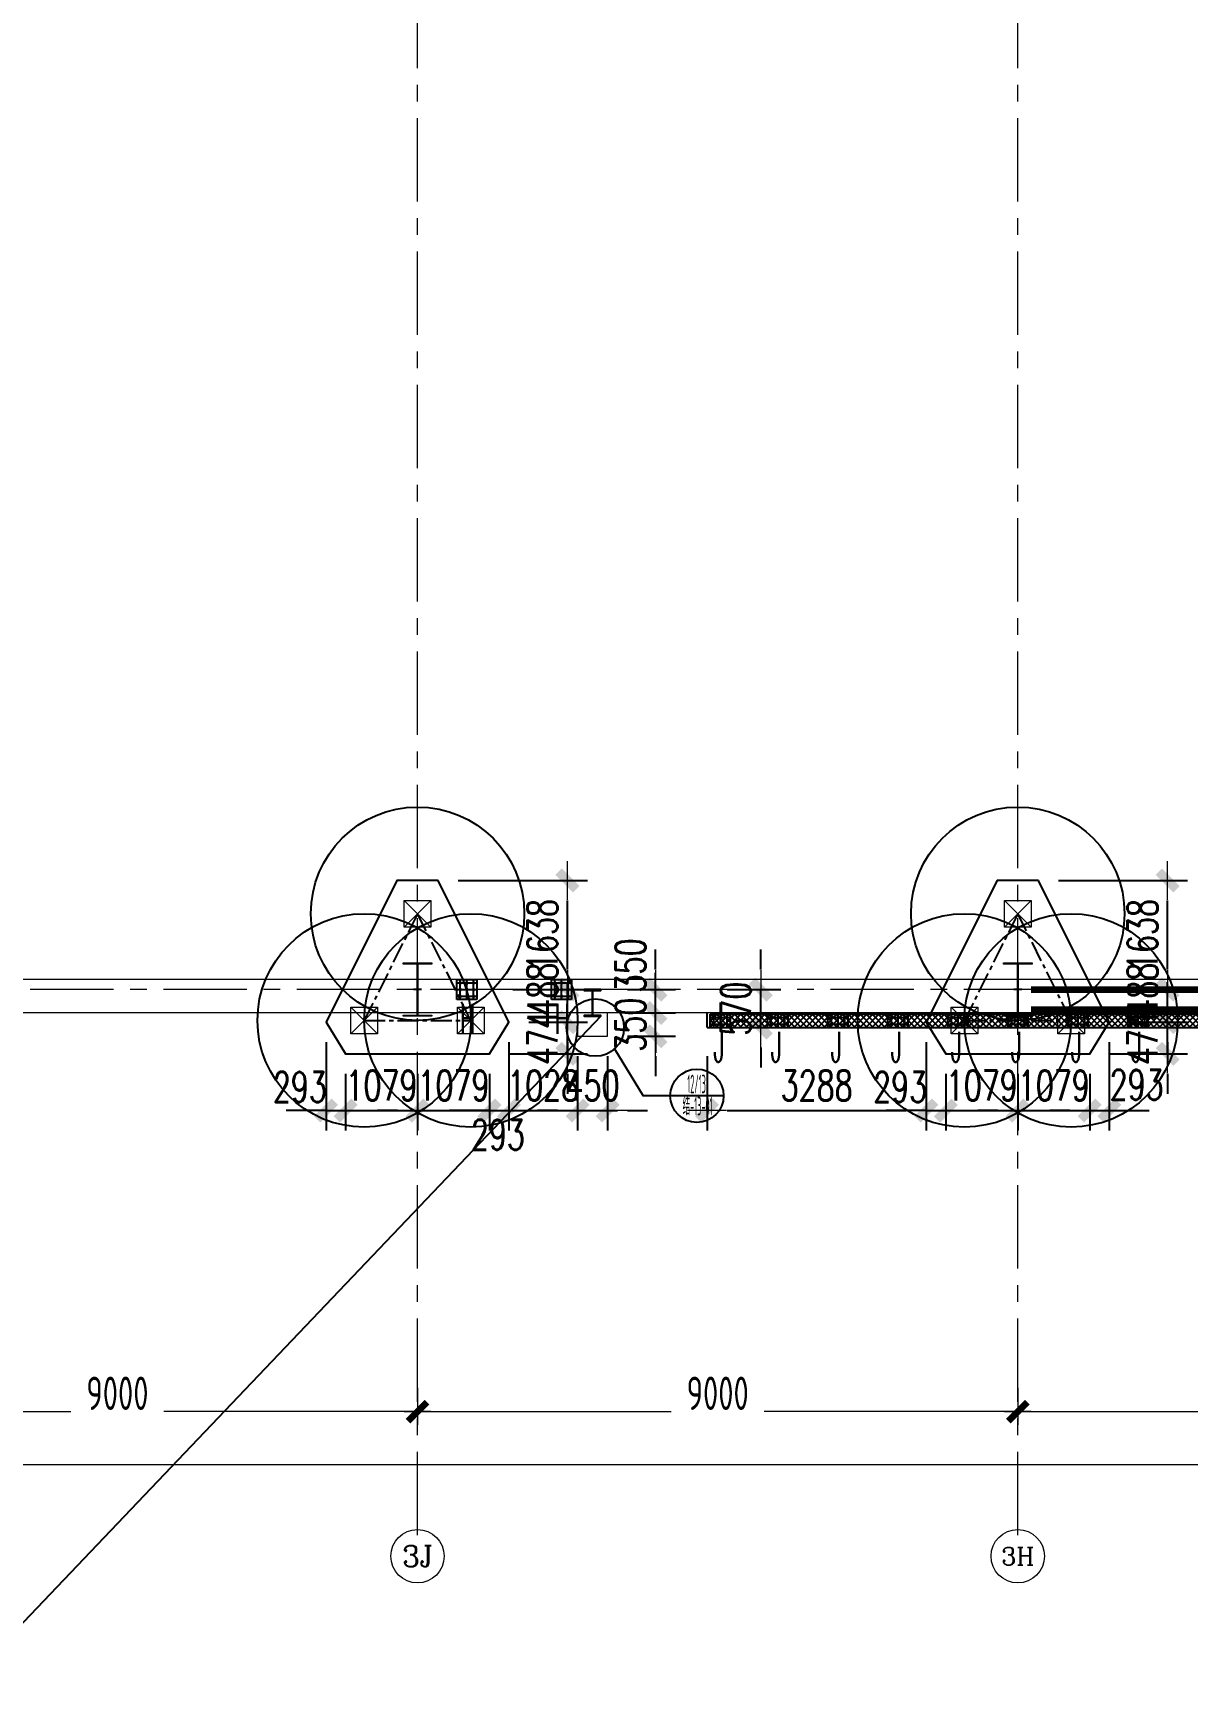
# Model space of a CAD drawing. Extents: x -1201378 to 2367219, y -619313 to 244905.
# Drawn here: x -161520 to -144210, y -265822 to -240906 of the extents above; entities that cross this region are included whole.
import ezdxf
from ezdxf.enums import TextEntityAlignment as Align

# ---------------------------------------------------------------- set-up
doc = ezdxf.new("R2010")
doc.units = 0
doc.header["$LTSCALE"] = 1000
doc.linetypes.add('CENTER', pattern=[2, 1.25, -0.25, 0.25, -0.25])
doc.layers.get('0').update_dxf_attribs({"linetype": 'CONTINUOUS'})
doc.layers.get('Defpoints').update_dxf_attribs({"linetype": 'CONTINUOUS'})
for name, color, linetype in [('2钢材断面', 2, 'CONTINUOUS'), ('30预埋件', 30, 'CONTINUOUS'), ('40钢材投影', 40, 'CONTINUOUS'), ('A-AXIS-DP', 126, 'CONTINUOUS'), ('A-WINDOW', 140, 'CONTINUOUS'), ('ALT_CEN-0-30', 1, 'CENTER'), ('S-DOTE1', 140, 'CENTER'), ('S-HATCH1-W', 252, 'CONTINUOUS'), ('S-SS', 111, 'CONTINUOUS'), ('S-XXX', 241, 'CONTINUOUS'), ('结构轮廓线', 1, 'CONTINUOUS')]:
    doc.layers.add(name, color=color, linetype=linetype)
for name, color, linetype, lineweight in [('S-axis', 111, 'CONTINUOUS', 0), ('S-bkl', 4, 'CONTINUOUS', 0), ('S-col', 2, 'CONTINUOUS', 0), ('S-dim', 81, 'CONTINUOUS', 0), ('S-dote', 5, 'CENTER', 0), ('S-zhuang', 1, 'CONTINUOUS', 0), ('柱间支撑', 6, 'CENTER', 0)]:
    doc.layers.add(name, color=color, linetype=linetype, lineweight=lineweight)
doc.styles.add('_TCH_AXIS', font='COMPLEX', dxfattribs={"bigfont": 'GBCBIG'})
doc.styles.add('DHTEXT-1', font='romans.shx', dxfattribs={"width": 0.7, "bigfont": 'chinese.shx'})
doc.styles.add('HZS', font='hzs.shx', dxfattribs={"width": 0.7, "bigfont": 'hztxt.shx'})
doc.styles.add('SS1', font='tj-romans1.shx', dxfattribs={"width": 0.7, "bigfont": 'tj-hztxt1.shx'})
doc.styles.add('TSSD_Dimension', font='tssdeng.shx', dxfattribs={"width": 0.7, "bigfont": 'hztxt.shx'})
doc.dimstyles.new('S-150-ARCHI', dxfattribs={"dimscale": 150, "dimtxt": 3, "dimasz": 2, "dimexe": 2, "dimexo": 2, "dimgap": 1, "dimtad": 1, "dimdec": 0, "dimzin": 0, "dimdsep": 46, "dimtxsty": 'SS1', "dimblk1": 'TT', "dimblk2": 'TT', "dimsah": 1, "dimcen": 1, "dimclrd": 256, "dimclre": 256, "dimclrt": 256, "dimadec": 0, "dimazin": 0, "dimtfac": 1, "dimtdec": 0, "dimtix": 1, "dimtmove": 2, "dimatfit": 0, "dimldrblk": 'TT', "dimfxl": 2, "dimtolj": 1, "dimtzin": 0, "dimarcsym": 0})
doc.dimstyles.new('TSSD_200_200', dxfattribs={"dimtxt": 500, "dimasz": 200, "dimexe": 200, "dimexo": 500, "dimgap": 200, "dimtad": 1, "dimdec": 0, "dimzin": 0, "dimdsep": 46, "dimtxsty": 'TSSD_Dimension', "dimblk": 'ARCHTICK', "dimcen": 0, "dimdle": 200, "dimclrt": 7, "dimadec": 0, "dimazin": 0, "dimtfac": 1, "dimtdec": 0, "dimtix": 1, "dimtmove": 2, "dimatfit": 3, "dimfxl": 1, "dimtolj": 1, "dimtzin": 0, "dimarcsym": 0})

# ---------------------------------------------------------------- blocks, each defined once
blk = doc.blocks.new('w42343243')
at = {"layer": 'S-col'}
blk.add_lwpolyline([(-165069, 621020), (-164639, 621020), (-164639, 621002), (-164848, 621002), (-164848, 620238), (-164639, 620238), (-164639, 620220), (-165069, 620220), (-165069, 620238), (-164860, 620238), (-164860, 621002), (-165069, 621002)], close=True, dxfattribs=at)
blk = doc.blocks.new('42343')
at = {"layer": 'A-WINDOW'}
for p in [(-36000, -71700), (-27000, -71700)]:
    blk.add_blockref('w42343243', p, dxfattribs=at)
blk = doc.blocks.new('_ArchTick')
at = {"color": 0, "linetype": 'ByBlock', "const_width": 0.5}
blk.add_lwpolyline([(-0.71, -0.71), (0.71, 0.71)], dxfattribs=at)
blk = doc.blocks.new('*D499')
at = {"layer": 'Defpoints', "color": 0, "transparency": 16777216}
for p in [(-164758, -360718), (-155758, -360718), (-155758, -361576)]:
    blk.add_point(p, dxfattribs=at)
at = {"layer": 'S-axis', "color": 0, "lineweight": -2, "transparency": 16777216}
for p, q in [((-164758, -361218), (-164758, -361776)), ((-155758, -361218), (-155758, -361776)), ((-164958, -361576), (-160957, -361576)), ((-155558, -361576), (-159560, -361576))]:
    blk.add_line(p, q, dxfattribs=at)
at = {"layer": 'S-axis', "color": 0, "lineweight": -2, "transparency": 16777216, "xscale": 200, "yscale": 200, "zscale": 200, "rotation": 180}
blk.add_blockref('_ArchTick', (-164758, -361576), dxfattribs=at)
at = {"layer": 'S-axis', "color": 0, "lineweight": -2, "transparency": 16777216, "xscale": 200, "yscale": 200, "zscale": 200}
blk.add_blockref('_ArchTick', (-155758, -361576), dxfattribs=at)
at = {"layer": 'S-axis', "color": 7, "transparency": 16777216, "insert": (-160258, -361301), "char_height": 500, "attachment_point": 5, "style": 'TSSD_Dimension'}
blk.add_mtext('\\A1;9000', dxfattribs=at)
blk = doc.blocks.new('*D500')
at = {"layer": 'Defpoints', "color": 0, "transparency": 16777216}
for p in [(-155758, -360718), (-146758, -360718), (-146758, -361576)]:
    blk.add_point(p, dxfattribs=at)
at = {"layer": 'S-axis', "color": 0, "lineweight": -2, "transparency": 16777216}
for p, q in [((-155758, -361218), (-155758, -361776)), ((-146758, -361218), (-146758, -361776)), ((-155958, -361576), (-151957, -361576)), ((-146558, -361576), (-150560, -361576))]:
    blk.add_line(p, q, dxfattribs=at)
at = {"layer": 'S-axis', "color": 0, "lineweight": -2, "transparency": 16777216, "xscale": 200, "yscale": 200, "zscale": 200, "rotation": 180}
blk.add_blockref('_ArchTick', (-155758, -361576), dxfattribs=at)
at = {"layer": 'S-axis', "color": 0, "lineweight": -2, "transparency": 16777216, "xscale": 200, "yscale": 200, "zscale": 200}
blk.add_blockref('_ArchTick', (-146758, -361576), dxfattribs=at)
at = {"layer": 'S-axis', "color": 7, "transparency": 16777216, "insert": (-151258, -361301), "char_height": 500, "attachment_point": 5, "style": 'TSSD_Dimension'}
blk.add_mtext('\\A1;9000', dxfattribs=at)
blk = doc.blocks.new('*D501')
at = {"layer": 'Defpoints', "color": 0, "transparency": 16777216}
for p in [(-146758, -360718), (-137758, -360718), (-137758, -361576)]:
    blk.add_point(p, dxfattribs=at)
at = {"layer": 'S-axis', "color": 0, "lineweight": -2, "transparency": 16777216}
for p, q in [((-146758, -361218), (-146758, -361776)), ((-137758, -361218), (-137758, -361776)), ((-146958, -361576), (-142957, -361576)), ((-137558, -361576), (-141560, -361576))]:
    blk.add_line(p, q, dxfattribs=at)
at = {"layer": 'S-axis', "color": 0, "lineweight": -2, "transparency": 16777216, "xscale": 200, "yscale": 200, "zscale": 200, "rotation": 180}
blk.add_blockref('_ArchTick', (-146758, -361576), dxfattribs=at)
at = {"layer": 'S-axis', "color": 0, "lineweight": -2, "transparency": 16777216, "xscale": 200, "yscale": 200, "zscale": 200}
blk.add_blockref('_ArchTick', (-137758, -361576), dxfattribs=at)
at = {"layer": 'S-axis', "color": 7, "transparency": 16777216, "insert": (-142258, -361301), "char_height": 500, "attachment_point": 5, "style": 'TSSD_Dimension'}
blk.add_mtext('\\A1;9000', dxfattribs=at)
blk = doc.blocks.new('*D458')
at = {"layer": 'Defpoints', "color": 0, "transparency": 16777216}
for p in [(-268658, -360818), (-82958, -360818), (-82958, -362376)]:
    blk.add_point(p, dxfattribs=at)
at = {"layer": 'S-axis', "color": 0, "lineweight": -2, "transparency": 16777216}
for p, q in [((-268658, -361318), (-268658, -362576)), ((-82958, -361318), (-82958, -362576)), ((-268858, -362376), (-176749, -362376)), ((-82758, -362376), (-174868, -362376))]:
    blk.add_line(p, q, dxfattribs=at)
at = {"layer": 'S-axis', "color": 0, "lineweight": -2, "transparency": 16777216, "xscale": 200, "yscale": 200, "zscale": 200, "rotation": 180}
blk.add_blockref('_ArchTick', (-268658, -362376), dxfattribs=at)
at = {"layer": 'S-axis', "color": 0, "lineweight": -2, "transparency": 16777216, "xscale": 200, "yscale": 200, "zscale": 200}
blk.add_blockref('_ArchTick', (-82958, -362376), dxfattribs=at)
at = {"layer": 'S-axis', "color": 7, "transparency": 16777216, "insert": (-175808, -362101), "char_height": 500, "attachment_point": 5, "style": 'TSSD_Dimension'}
blk.add_mtext('\\A1;185700', dxfattribs=at)
blk = doc.blocks.new('S-ZHUANG-400')
at = {"layer": 'S-zhuang'}
for p, q in [((200, -200), (-200, 200)), ((-200, -200), (200, 200))]:
    blk.add_line(p, q, dxfattribs=at)
blk.add_lwpolyline([(-200, 200), (200, 200), (200, -200), (-200, -200)], close=True, dxfattribs=at)
blk = doc.blocks.new('CT3')
at = {"layer": 'Defpoints'}
for centre in [(-101758, -256416), (-102558, -258016), (-100958, -258016)]:
    blk.add_circle(centre, 1600, dxfattribs=at)
at = {"layer": 'S-DOTE1', "ltscale": 0.25}
for p, q in [((-101698, -257554), (-101818, -257554)), ((-101758, -257494), (-101758, -257614))]:
    blk.add_line(p, q, dxfattribs=at)
at = {"layer": 'S-DOTE1', "linetype": 'CENTER', "ltscale": 0.25}
blk.add_lwpolyline([(-100958, -258016), (-101758, -256416), (-102558, -258016)], close=True, dxfattribs=at)
at = {"layer": 'S-HATCH1-W'}
blk.add_lwpolyline([(-101449, -255916), (-102067, -255916), (-103130, -258042), (-102837, -258516), (-100680, -258516), (-100387, -258042)], close=True, dxfattribs=at)
at = {"layer": 'S-zhuang', "rotation": 90.00000000000001}
for p in [(-101758, -256416), (-102558, -258016), (-100958, -258016)]:
    blk.add_blockref('S-ZHUANG-400', p, dxfattribs=at)
blk = doc.blocks.new('TT')
blk.add_line((-0.969, 0), (0.969, 0))
at = {"const_width": 0.45}
blk.add_lwpolyline([(-0.442, -0.442), (0.442, 0.442)], dxfattribs=at)
blk = doc.blocks.new('*D1564')
at = {"layer": 'Defpoints', "color": 0, "transparency": 16777216}
for p in [(-157130, -255736), (-156837, -256210), (-156837, -257061)]:
    blk.add_point(p, dxfattribs=at)
at = {"layer": 'S-dim', "lineweight": -2, "transparency": 16777216}
for p, q in [((-157130, -256036), (-157130, -257361)), ((-156837, -256510), (-156837, -257361)), ((-157430, -257061), (-157730, -257061)), ((-157130, -257061), (-156837, -257061)), ((-156537, -257061), (-156237, -257061))]:
    blk.add_line(p, q, dxfattribs=at)
at = {"layer": 'S-dim', "lineweight": -2, "transparency": 16777216, "xscale": 300, "yscale": 300, "zscale": 300}
blk.add_blockref('TT', (-157130, -257061), dxfattribs=at)
at = {"layer": 'S-dim', "lineweight": -2, "transparency": 16777216, "xscale": 300, "yscale": 300, "zscale": 300, "rotation": 180}
blk.add_blockref('TT', (-156837, -257061), dxfattribs=at)
at = {"layer": 'S-dim', "transparency": 16777216, "insert": (-157522, -256708), "char_height": 450, "attachment_point": 5, "style": 'SS1'}
blk.add_mtext('\\A1;293', dxfattribs=at)
blk = doc.blocks.new('*D1565')
at = {"layer": 'Defpoints', "color": 0, "transparency": 16777216}
for p in [(-156837, -256210), (-155758, -256210), (-155758, -257061)]:
    blk.add_point(p, dxfattribs=at)
at = {"layer": 'S-dim', "lineweight": -2, "transparency": 16777216}
for p, q in [((-156837, -256510), (-156837, -257361)), ((-155758, -256510), (-155758, -257361)), ((-157137, -257061), (-157437, -257061)), ((-156837, -257061), (-155758, -257061)), ((-155458, -257061), (-155158, -257061))]:
    blk.add_line(p, q, dxfattribs=at)
at = {"layer": 'S-dim', "lineweight": -2, "transparency": 16777216, "xscale": 300, "yscale": 300, "zscale": 300}
blk.add_blockref('TT', (-156837, -257061), dxfattribs=at)
at = {"layer": 'S-dim', "lineweight": -2, "transparency": 16777216, "xscale": 300, "yscale": 300, "zscale": 300, "rotation": 180}
blk.add_blockref('TT', (-155758, -257061), dxfattribs=at)
at = {"layer": 'S-dim', "transparency": 16777216, "insert": (-156298, -256686), "char_height": 450, "attachment_point": 5, "style": 'SS1'}
blk.add_mtext('\\A1;1079', dxfattribs=at)
blk = doc.blocks.new('*D1566')
at = {"layer": 'Defpoints', "color": 0, "transparency": 16777216}
for p in [(-155758, -256210), (-154680, -256210), (-154680, -257061)]:
    blk.add_point(p, dxfattribs=at)
at = {"layer": 'S-dim', "lineweight": -2, "transparency": 16777216}
for p, q in [((-155758, -256510), (-155758, -257361)), ((-154680, -256510), (-154680, -257361)), ((-156058, -257061), (-156358, -257061)), ((-155758, -257061), (-154680, -257061)), ((-154380, -257061), (-154080, -257061))]:
    blk.add_line(p, q, dxfattribs=at)
at = {"layer": 'S-dim', "lineweight": -2, "transparency": 16777216, "xscale": 300, "yscale": 300, "zscale": 300}
blk.add_blockref('TT', (-155758, -257061), dxfattribs=at)
at = {"layer": 'S-dim', "lineweight": -2, "transparency": 16777216, "xscale": 300, "yscale": 300, "zscale": 300, "rotation": 180}
blk.add_blockref('TT', (-154680, -257061), dxfattribs=at)
at = {"layer": 'S-dim', "transparency": 16777216, "insert": (-155219, -256686), "char_height": 450, "attachment_point": 5, "style": 'SS1'}
blk.add_mtext('\\A1;1079', dxfattribs=at)
blk = doc.blocks.new('*D1567')
at = {"layer": 'Defpoints', "color": 0, "transparency": 16777216}
for p in [(-154387, -255736), (-154680, -256210), (-154387, -257061)]:
    blk.add_point(p, dxfattribs=at)
at = {"layer": 'S-dim', "lineweight": -2, "transparency": 16777216}
for p, q in [((-154387, -256036), (-154387, -257361)), ((-154680, -256510), (-154680, -257361)), ((-154980, -257061), (-155280, -257061)), ((-154680, -257061), (-154387, -257061)), ((-154087, -257061), (-153787, -257061))]:
    blk.add_line(p, q, dxfattribs=at)
at = {"layer": 'S-dim', "lineweight": -2, "transparency": 16777216, "xscale": 300, "yscale": 300, "zscale": 300}
blk.add_blockref('TT', (-154680, -257061), dxfattribs=at)
at = {"layer": 'S-dim', "lineweight": -2, "transparency": 16777216, "xscale": 300, "yscale": 300, "zscale": 300, "rotation": 180}
blk.add_blockref('TT', (-154387, -257061), dxfattribs=at)
at = {"layer": 'S-dim', "transparency": 16777216, "insert": (-154553, -257423), "char_height": 450, "attachment_point": 5, "style": 'SS1'}
blk.add_mtext('\\A1;293', dxfattribs=at)
blk = doc.blocks.new('*D1568')
at = {"layer": 'Defpoints', "color": 0, "transparency": 16777216}
for p in [(-154387, -255736), (-153511, -255736), (-154680, -256210)]:
    blk.add_point(p, dxfattribs=at)
at = {"layer": 'S-dim', "lineweight": -2, "transparency": 16777216}
for p, q in [((-153511, -255436), (-153511, -255136)), ((-154087, -255736), (-153211, -255736)), ((-153511, -256210), (-153511, -255736)), ((-154380, -256210), (-153211, -256210)), ((-153511, -256510), (-153511, -256810))]:
    blk.add_line(p, q, dxfattribs=at)
at = {"layer": 'S-dim', "lineweight": -2, "transparency": 16777216, "xscale": 300, "yscale": 300, "zscale": 300}
for p, rotation in [((-153511, -255736), 270), ((-153511, -256210), 90)]:
    blk.add_blockref('TT', p, dxfattribs=dict(at, rotation=rotation))
at = {"layer": 'S-dim', "transparency": 16777216, "insert": (-153886, -255973), "char_height": 450, "attachment_point": 5, "rotation": 90, "style": 'SS1'}
blk.add_mtext('\\A1;474', dxfattribs=at)
blk = doc.blocks.new('*D1569')
at = {"layer": 'Defpoints', "color": 0, "transparency": 16777216}
for p in [(-154630, -255248), (-153511, -255248), (-154387, -255736)]:
    blk.add_point(p, dxfattribs=at)
at = {"layer": 'S-dim', "lineweight": -2, "transparency": 16777216}
for p, q in [((-153511, -254948), (-153511, -254648)), ((-154330, -255248), (-153211, -255248)), ((-153511, -255736), (-153511, -255248)), ((-154087, -255736), (-153211, -255736)), ((-153511, -256036), (-153511, -256336))]:
    blk.add_line(p, q, dxfattribs=at)
at = {"layer": 'S-dim', "lineweight": -2, "transparency": 16777216, "xscale": 300, "yscale": 300, "zscale": 300}
for p, rotation in [((-153511, -255248), 270), ((-153511, -255736), 90)]:
    blk.add_blockref('TT', p, dxfattribs=dict(at, rotation=rotation))
at = {"layer": 'S-dim', "transparency": 16777216, "insert": (-153886, -255248), "char_height": 450, "attachment_point": 5, "rotation": 90, "style": 'SS1'}
blk.add_mtext('\\A1;488', dxfattribs=at)
blk = doc.blocks.new('*D1570')
at = {"layer": 'Defpoints', "color": 0, "transparency": 16777216}
for p in [(-155449, -253610), (-153511, -253610), (-154630, -255248)]:
    blk.add_point(p, dxfattribs=at)
at = {"layer": 'S-dim', "lineweight": -2, "transparency": 16777216}
for p, q in [((-155149, -253610), (-153211, -253610)), ((-153511, -254948), (-153511, -253910)), ((-154330, -255248), (-153211, -255248))]:
    blk.add_line(p, q, dxfattribs=at)
at = {"layer": 'S-dim', "lineweight": -2, "transparency": 16777216, "xscale": 300, "yscale": 300, "zscale": 300}
for p, rotation in [((-153511, -253610), 90), ((-153511, -255248), 270)]:
    blk.add_blockref('TT', p, dxfattribs=dict(at, rotation=rotation))
at = {"layer": 'S-dim', "transparency": 16777216, "insert": (-153886, -254429), "char_height": 450, "attachment_point": 5, "rotation": 90, "style": 'SS1'}
blk.add_mtext('\\A1;1638', dxfattribs=at)
blk = doc.blocks.new('*D1571')
at = {"layer": 'Defpoints', "color": 0, "transparency": 16777216}
for p in [(-148130, -255736), (-147837, -256210), (-147837, -257061)]:
    blk.add_point(p, dxfattribs=at)
at = {"layer": 'S-dim', "lineweight": -2, "transparency": 16777216}
for p, q in [((-148130, -256036), (-148130, -257361)), ((-147837, -256510), (-147837, -257361)), ((-148430, -257061), (-148730, -257061)), ((-148130, -257061), (-147837, -257061)), ((-147537, -257061), (-147237, -257061))]:
    blk.add_line(p, q, dxfattribs=at)
at = {"layer": 'S-dim', "lineweight": -2, "transparency": 16777216, "xscale": 300, "yscale": 300, "zscale": 300}
blk.add_blockref('TT', (-148130, -257061), dxfattribs=at)
at = {"layer": 'S-dim', "lineweight": -2, "transparency": 16777216, "xscale": 300, "yscale": 300, "zscale": 300, "rotation": 180}
blk.add_blockref('TT', (-147837, -257061), dxfattribs=at)
at = {"layer": 'S-dim', "transparency": 16777216, "insert": (-148522, -256708), "char_height": 450, "attachment_point": 5, "style": 'SS1'}
blk.add_mtext('\\A1;293', dxfattribs=at)
blk = doc.blocks.new('*D1572')
at = {"layer": 'Defpoints', "color": 0, "transparency": 16777216}
for p in [(-147837, -256210), (-146758, -256210), (-146758, -257061)]:
    blk.add_point(p, dxfattribs=at)
at = {"layer": 'S-dim', "lineweight": -2, "transparency": 16777216}
for p, q in [((-147837, -256510), (-147837, -257361)), ((-146758, -256510), (-146758, -257361)), ((-148137, -257061), (-148437, -257061)), ((-147837, -257061), (-146758, -257061)), ((-146458, -257061), (-146158, -257061))]:
    blk.add_line(p, q, dxfattribs=at)
at = {"layer": 'S-dim', "lineweight": -2, "transparency": 16777216, "xscale": 300, "yscale": 300, "zscale": 300}
blk.add_blockref('TT', (-147837, -257061), dxfattribs=at)
at = {"layer": 'S-dim', "lineweight": -2, "transparency": 16777216, "xscale": 300, "yscale": 300, "zscale": 300, "rotation": 180}
blk.add_blockref('TT', (-146758, -257061), dxfattribs=at)
at = {"layer": 'S-dim', "transparency": 16777216, "insert": (-147298, -256686), "char_height": 450, "attachment_point": 5, "style": 'SS1'}
blk.add_mtext('\\A1;1079', dxfattribs=at)
blk = doc.blocks.new('*D1573')
at = {"layer": 'Defpoints', "color": 0, "transparency": 16777216}
for p in [(-146758, -256210), (-145680, -256210), (-145680, -257061)]:
    blk.add_point(p, dxfattribs=at)
at = {"layer": 'S-dim', "lineweight": -2, "transparency": 16777216}
for p, q in [((-146758, -256510), (-146758, -257361)), ((-145680, -256510), (-145680, -257361)), ((-147058, -257061), (-147358, -257061)), ((-146758, -257061), (-145680, -257061)), ((-145380, -257061), (-145080, -257061))]:
    blk.add_line(p, q, dxfattribs=at)
at = {"layer": 'S-dim', "lineweight": -2, "transparency": 16777216, "xscale": 300, "yscale": 300, "zscale": 300}
blk.add_blockref('TT', (-146758, -257061), dxfattribs=at)
at = {"layer": 'S-dim', "lineweight": -2, "transparency": 16777216, "xscale": 300, "yscale": 300, "zscale": 300, "rotation": 180}
blk.add_blockref('TT', (-145680, -257061), dxfattribs=at)
at = {"layer": 'S-dim', "transparency": 16777216, "insert": (-146219, -256686), "char_height": 450, "attachment_point": 5, "style": 'SS1'}
blk.add_mtext('\\A1;1079', dxfattribs=at)
blk = doc.blocks.new('*D1574')
at = {"layer": 'Defpoints', "color": 0, "transparency": 16777216}
for p in [(-145387, -255736), (-145680, -256210), (-145387, -257061)]:
    blk.add_point(p, dxfattribs=at)
at = {"layer": 'S-dim', "lineweight": -2, "transparency": 16777216}
for p, q in [((-145387, -256036), (-145387, -257361)), ((-145680, -256510), (-145680, -257361)), ((-145980, -257061), (-146280, -257061)), ((-145680, -257061), (-145387, -257061)), ((-145087, -257061), (-144787, -257061))]:
    blk.add_line(p, q, dxfattribs=at)
at = {"layer": 'S-dim', "lineweight": -2, "transparency": 16777216, "xscale": 300, "yscale": 300, "zscale": 300}
blk.add_blockref('TT', (-145680, -257061), dxfattribs=at)
at = {"layer": 'S-dim', "lineweight": -2, "transparency": 16777216, "xscale": 300, "yscale": 300, "zscale": 300, "rotation": 180}
blk.add_blockref('TT', (-145387, -257061), dxfattribs=at)
at = {"layer": 'S-dim', "transparency": 16777216, "insert": (-144976, -256674), "char_height": 450, "attachment_point": 5, "style": 'SS1'}
blk.add_mtext('\\A1;293', dxfattribs=at)
blk = doc.blocks.new('*D1575')
at = {"layer": 'Defpoints', "color": 0, "transparency": 16777216}
for p in [(-145387, -255736), (-144511, -255736), (-145680, -256210)]:
    blk.add_point(p, dxfattribs=at)
at = {"layer": 'S-dim', "lineweight": -2, "transparency": 16777216}
for p, q in [((-144511, -255436), (-144511, -255136)), ((-145087, -255736), (-144211, -255736)), ((-144511, -256210), (-144511, -255736)), ((-145380, -256210), (-144211, -256210)), ((-144511, -256510), (-144511, -256810))]:
    blk.add_line(p, q, dxfattribs=at)
at = {"layer": 'S-dim', "lineweight": -2, "transparency": 16777216, "xscale": 300, "yscale": 300, "zscale": 300}
for p, rotation in [((-144511, -255736), 270), ((-144511, -256210), 90)]:
    blk.add_blockref('TT', p, dxfattribs=dict(at, rotation=rotation))
at = {"layer": 'S-dim', "transparency": 16777216, "insert": (-144886, -255973), "char_height": 450, "attachment_point": 5, "rotation": 90, "style": 'SS1'}
blk.add_mtext('\\A1;474', dxfattribs=at)
blk = doc.blocks.new('*D1576')
at = {"layer": 'Defpoints', "color": 0, "transparency": 16777216}
for p in [(-145630, -255248), (-144511, -255248), (-145387, -255736)]:
    blk.add_point(p, dxfattribs=at)
at = {"layer": 'S-dim', "lineweight": -2, "transparency": 16777216}
for p, q in [((-144511, -254948), (-144511, -254648)), ((-145330, -255248), (-144211, -255248)), ((-144511, -255736), (-144511, -255248)), ((-145087, -255736), (-144211, -255736)), ((-144511, -256036), (-144511, -256336))]:
    blk.add_line(p, q, dxfattribs=at)
at = {"layer": 'S-dim', "lineweight": -2, "transparency": 16777216, "xscale": 300, "yscale": 300, "zscale": 300}
for p, rotation in [((-144511, -255248), 270), ((-144511, -255736), 90)]:
    blk.add_blockref('TT', p, dxfattribs=dict(at, rotation=rotation))
at = {"layer": 'S-dim', "transparency": 16777216, "insert": (-144886, -255248), "char_height": 450, "attachment_point": 5, "rotation": 90, "style": 'SS1'}
blk.add_mtext('\\A1;488', dxfattribs=at)
blk = doc.blocks.new('*D1577')
at = {"layer": 'Defpoints', "color": 0, "transparency": 16777216}
for p in [(-146449, -253610), (-144511, -253610), (-145630, -255248)]:
    blk.add_point(p, dxfattribs=at)
at = {"layer": 'S-dim', "lineweight": -2, "transparency": 16777216}
for p, q in [((-146149, -253610), (-144211, -253610)), ((-144511, -254948), (-144511, -253910)), ((-145330, -255248), (-144211, -255248))]:
    blk.add_line(p, q, dxfattribs=at)
at = {"layer": 'S-dim', "lineweight": -2, "transparency": 16777216, "xscale": 300, "yscale": 300, "zscale": 300}
for p, rotation in [((-144511, -253610), 90), ((-144511, -255248), 270)]:
    blk.add_blockref('TT', p, dxfattribs=dict(at, rotation=rotation))
at = {"layer": 'S-dim', "transparency": 16777216, "insert": (-144886, -254429), "char_height": 450, "attachment_point": 5, "rotation": 90, "style": 'SS1'}
blk.add_mtext('\\A1;1638', dxfattribs=at)
blk = doc.blocks.new('*D6572')
at = {"layer": 'Defpoints', "color": 0, "transparency": 16777216}
for p in [(-148130, -255736), (-151418, -255948), (-148130, -257061)]:
    blk.add_point(p, dxfattribs=at)
at = {"layer": 'S-dim', "lineweight": -2, "transparency": 16777216}
for p, q in [((-148130, -256036), (-148130, -257361)), ((-151418, -256248), (-151418, -257361)), ((-151118, -257061), (-148430, -257061))]:
    blk.add_line(p, q, dxfattribs=at)
at = {"layer": 'S-dim', "lineweight": -2, "transparency": 16777216, "xscale": 300, "yscale": 300, "zscale": 300, "rotation": 180}
blk.add_blockref('TT', (-151418, -257061), dxfattribs=at)
at = {"layer": 'S-dim', "lineweight": -2, "transparency": 16777216, "xscale": 300, "yscale": 300, "zscale": 300}
blk.add_blockref('TT', (-148130, -257061), dxfattribs=at)
at = {"layer": 'S-dim', "transparency": 16777216, "insert": (-149774, -256686), "char_height": 450, "attachment_point": 5, "style": 'SS1'}
blk.add_mtext('\\A1;3288', dxfattribs=at)
blk = doc.blocks.new('*D6573')
at = {"layer": 'Defpoints', "color": 0, "transparency": 16777216}
for p in [(-151418, -255248), (-150612, -255248), (-151418, -255818)]:
    blk.add_point(p, dxfattribs=at)
at = {"layer": 'S-dim', "lineweight": -2, "transparency": 16777216}
for p, q in [((-150612, -254948), (-150612, -254648)), ((-151118, -255248), (-150312, -255248)), ((-150612, -255818), (-150612, -255248)), ((-151118, -255818), (-150312, -255818)), ((-150612, -256118), (-150612, -256418))]:
    blk.add_line(p, q, dxfattribs=at)
at = {"layer": 'S-dim', "lineweight": -2, "transparency": 16777216, "xscale": 300, "yscale": 300, "zscale": 300}
for p, rotation in [((-150612, -255248), 270), ((-150612, -255818), 90)]:
    blk.add_blockref('TT', p, dxfattribs=dict(at, rotation=rotation))
at = {"layer": 'S-dim', "transparency": 16777216, "insert": (-150987, -255533), "char_height": 450, "attachment_point": 5, "rotation": 90, "style": 'SS1'}
blk.add_mtext('\\A1;570', dxfattribs=at)
blk = doc.blocks.new('3号一层翻口')
at = {"layer": '结构轮廓线', "color": 1, "ltscale": 500}
for q in [(-451418, -255598), (-430404, -255818)]:
    blk.add_line((-451418, -255818), q, dxfattribs=at)
blk = doc.blocks.new('20250903183753')
at = {"layer": '2钢材断面'}
for p, q in [((150, 0), (-150, 0)), ((-150, 0), (-150, -300)), ((150, -300), (150, 0)), ((-150, -300), (150, -300))]:
    blk.add_line(p, q, dxfattribs=at)
at = {"layer": '40钢材投影'}
for centre, radius in [((-100, -50), 12), ((-100, -150), 12), ((-100, -250), 12), ((-100, -50), 6), ((-100, -150), 6), ((-100, -250), 6), ((0, -50), 12), ((0, -150), 12), ((0, -250), 12), ((0, -50), 6), ((0, -150), 6), ((0, -250), 6), ((100, -50), 12), ((100, -150), 12), ((100, -251), 12), ((100, -50), 6), ((100, -150), 6), ((100, -251), 6)]:
    blk.add_circle(centre, radius, dxfattribs=at)
at = {"layer": 'ALT_CEN-0-30', "ltscale": 20}
for p, q in [((-100, 0), (-100, -300)), ((0, 0), (0, -300)), ((100, 0), (100, -300)), ((-150, -50), (150, -50)), ((-150, -150), (150, -150)), ((-150, -250), (150, -250))]:
    blk.add_line(p, q, dxfattribs=at)
blk = doc.blocks.new('20250903183821')
at = {"ltscale": 50}
blk.add_blockref('20250903183753', (0, 0), dxfattribs=at)
at = {"layer": '30预埋件', "style": 'DHTEXT-1', "text_generation_flag": 6, "width": 0.55}
blk.add_attdef('B', (-105, 65), '', height=450, rotation=180, dxfattribs=at)
blk = doc.blocks.new('20250902145151')
at = {"layer": '2钢材断面'}
for p, q in [((150, 100), (-150, 100)), ((-150, 100), (-150, -100)), ((150, -100), (150, 100)), ((-150, -100), (150, -100))]:
    blk.add_line(p, q, dxfattribs=at)
at = {"layer": '40钢材投影'}
for centre, radius in [((-100, 50), 10), ((-100, 50), 5), ((0, 50), 10), ((0, 50), 5), ((100, 50), 10), ((100, 50), 5), ((-100, -50), 10), ((-100, -50), 5), ((0, -50), 10), ((0, -50), 5), ((100, -50), 10), ((100, -50), 5)]:
    blk.add_circle(centre, radius, dxfattribs=at)
at = {"layer": 'ALT_CEN-0-30', "ltscale": 20}
for p, q in [((-150, 50), (150, 50)), ((-100, 100), (-100, -100)), ((0, 100), (0, -100)), ((100, 100), (100, -100)), ((-150, -50), (150, -50))]:
    blk.add_line(p, q, dxfattribs=at)
blk = doc.blocks.new('20250912153858')
at = {"ltscale": 50}
blk.add_blockref('20250902145151', (0, 100), dxfattribs=at)
at = {"layer": '30预埋件', "style": 'DHTEXT-1', "text_generation_flag": 6, "width": 0.55}
blk.add_attdef('B', (105, -65), '', height=450, dxfattribs=at)
blk = doc.blocks.new('A$Ccb1bed3b')
at = {"layer": '柱间支撑', "const_width": 100}
for points in [[(129800, -71650), (121200, -71650)], [(129800, -71950), (121200, -71950)]]:
    blk.add_lwpolyline(points, dxfattribs=at)
blk = doc.blocks.new('*D8680')
at = {"layer": 'Defpoints', "color": 0, "transparency": 16777216}
for p in [(-152908, -255598), (-152189, -255598), (-152908, -255948)]:
    blk.add_point(p, dxfattribs=at)
at = {"layer": 'S-dim', "lineweight": -2, "transparency": 16777216}
for p, q in [((-152189, -255298), (-152189, -254998)), ((-152608, -255598), (-151889, -255598)), ((-152189, -255948), (-152189, -255598)), ((-152608, -255948), (-151889, -255948)), ((-152189, -256248), (-152189, -256548))]:
    blk.add_line(p, q, dxfattribs=at)
at = {"layer": 'S-dim', "lineweight": -2, "transparency": 16777216, "xscale": 300, "yscale": 300, "zscale": 300}
for p, rotation in [((-152189, -255598), 270), ((-152189, -255948), 90)]:
    blk.add_blockref('TT', p, dxfattribs=dict(at, rotation=rotation))
at = {"layer": 'S-dim', "transparency": 16777216, "insert": (-152564, -255773), "char_height": 450, "attachment_point": 5, "rotation": 90, "style": 'SS1'}
blk.add_mtext('\\A1;350', dxfattribs=at)
blk = doc.blocks.new('*D8681')
at = {"layer": 'Defpoints', "color": 0, "transparency": 16777216}
for p in [(-152908, -255248), (-152189, -255248), (-152908, -255598)]:
    blk.add_point(p, dxfattribs=at)
at = {"layer": 'S-dim', "lineweight": -2, "transparency": 16777216}
for p, q in [((-152189, -254948), (-152189, -254648)), ((-152608, -255248), (-151889, -255248)), ((-152189, -255598), (-152189, -255248)), ((-152608, -255598), (-151889, -255598)), ((-152189, -255898), (-152189, -256198))]:
    blk.add_line(p, q, dxfattribs=at)
at = {"layer": 'S-dim', "lineweight": -2, "transparency": 16777216, "xscale": 300, "yscale": 300, "zscale": 300}
for p, rotation in [((-152189, -255248), 270), ((-152189, -255598), 90)]:
    blk.add_blockref('TT', p, dxfattribs=dict(at, rotation=rotation))
at = {"layer": 'S-dim', "transparency": 16777216, "insert": (-152564, -254884), "char_height": 450, "attachment_point": 5, "rotation": 90, "style": 'SS1'}
blk.add_mtext('\\A1;350', dxfattribs=at)
blk = doc.blocks.new('*D8682')
at = {"layer": 'Defpoints', "color": 0, "transparency": 16777216}
for p in [(-154387, -256029), (-153358, -255948), (-153358, -257061)]:
    blk.add_point(p, dxfattribs=at)
at = {"layer": 'S-dim', "lineweight": -2, "transparency": 16777216}
for p, q in [((-154387, -256329), (-154387, -257361)), ((-153358, -256248), (-153358, -257361)), ((-154687, -257061), (-154987, -257061)), ((-154387, -257061), (-153358, -257061)), ((-153058, -257061), (-152758, -257061))]:
    blk.add_line(p, q, dxfattribs=at)
at = {"layer": 'S-dim', "lineweight": -2, "transparency": 16777216, "xscale": 300, "yscale": 300, "zscale": 300}
blk.add_blockref('TT', (-154387, -257061), dxfattribs=at)
at = {"layer": 'S-dim', "lineweight": -2, "transparency": 16777216, "xscale": 300, "yscale": 300, "zscale": 300, "rotation": 180}
blk.add_blockref('TT', (-153358, -257061), dxfattribs=at)
at = {"layer": 'S-dim', "transparency": 16777216, "insert": (-153873, -256686), "char_height": 450, "attachment_point": 5, "style": 'SS1'}
blk.add_mtext('\\A1;1028', dxfattribs=at)
blk = doc.blocks.new('*D8683')
at = {"layer": 'Defpoints', "color": 0, "transparency": 16777216}
for p in [(-153358, -255948), (-152908, -255948), (-152908, -257061)]:
    blk.add_point(p, dxfattribs=at)
at = {"layer": 'S-dim', "lineweight": -2, "transparency": 16777216}
for p, q in [((-153358, -256248), (-153358, -257361)), ((-152908, -256248), (-152908, -257361)), ((-153658, -257061), (-153958, -257061)), ((-153358, -257061), (-152908, -257061)), ((-152608, -257061), (-152308, -257061))]:
    blk.add_line(p, q, dxfattribs=at)
at = {"layer": 'S-dim', "lineweight": -2, "transparency": 16777216, "xscale": 300, "yscale": 300, "zscale": 300}
blk.add_blockref('TT', (-153358, -257061), dxfattribs=at)
at = {"layer": 'S-dim', "lineweight": -2, "transparency": 16777216, "xscale": 300, "yscale": 300, "zscale": 300, "rotation": 180}
blk.add_blockref('TT', (-152908, -257061), dxfattribs=at)
at = {"layer": 'S-dim', "transparency": 16777216, "insert": (-153133, -256686), "char_height": 450, "attachment_point": 5, "style": 'SS1'}
blk.add_mtext('\\A1;450', dxfattribs=at)
blk = doc.blocks.new('3#轴网')
at = {"layer": 'S-axis'}
for centre in [(-155758.5, -363744.2), (-146758.5, -363744.2)]:
    blk.add_circle(centre, 400, dxfattribs=at)
at = {"layer": 'S-dote'}
for p, q in [((-155758.5, -363428.2), (-155758.5, -277944.2)), ((-146758.5, -363428.2), (-146758.5, -277944.2)), ((-78316.2, -355248.2), (-273210.6, -355248.2))]:
    blk.add_line(p, q, dxfattribs=at)
at = {"layer": 'S-axis', "style": '_TCH_AXIS'}
for s, height, p, p2 in [('3J', 321.14, (-155987.8, -363904.8), (-155529.1, -363904.8)), ('3H', 265.5, (-147005, -363877), (-146511.9, -363877))]:
    blk.add_text(s, height=height, dxfattribs=at).set_placement(p, p2, align=Align.FIT)
at = {"layer": 'S-axis'}
for base, p1, p2, picture, middle in [((-155758.5, -361576), (-164758.5, -360718), (-155758.5, -360718), '*D499', (-160258.5, -361301)), ((-146758.5, -361576), (-155758.5, -360718), (-146758.5, -360718), '*D500', (-151258.5, -361301)), ((-137758.5, -361576), (-146758.5, -360718), (-137758.5, -360718), '*D501', (-142258.5, -361301)), ((-82958.5, -362376), (-268658.5, -360818), (-82958.5, -360818), '*D458', (-175808.5, -362101))]:
    dim = blk.add_linear_dim(base=base, p1=p1, p2=p2, angle=0, dimstyle='TSSD_200_200', dxfattribs=at)
    dim.commit()
    dim.dimension.update_dxf_attribs({"geometry": picture, "text_midpoint": middle, "dimtype": 161})

msp = doc.modelspace()

# ---------------------------------------------------------------- hatches: boundary and pattern name
at = {"layer": 'S-HATCH1-W'}
h = msp.add_hatch(dxfattribs=at)
h.set_pattern_fill('ANSI37', color=256, scale=20)
h.paths.add_polyline_path([(-151368.5, -255618.3), (-130248.5, -255618.3), (-130248.5, -255818.3), (-151368.5, -255818.3)])

# ---------------------------------------------------------------- linework, layer by layer
at = {"layer": 'A-AXIS-DP', "color": 1, "ltscale": 10000}
msp.add_lwpolyline([(-153008.5, -255248.2), (-153258.5, -255248.2), (-153258.5, -255260.2), (-153137.5, -255260.2), (-153137.5, -255636.2), (-153258.5, -255636.2), (-153258.5, -255648.2), (-153008.5, -255648.2), (-153008.5, -255636.2), (-153129.5, -255636.2), (-153129.5, -255260.2), (-153008.5, -255260.2)], close=True, dxfattribs=at)
at = {"layer": 'Defpoints', "color": 1}
msp.add_line((-153008.5, -255648.2), (-224626.9, -330727.7), dxfattribs=at)
at = {"layer": 'S-bkl'}
msp.add_line((-83308.5, -255598.2), (-268308.5, -255598.2), dxfattribs=at)
for points in [[(-83708.5, -203498.2), (-83708.5, -255098.2), (-267908.5, -255098.2)], [(-153358.5, -255598.1), (-153358.5, -255948.1), (-152908.5, -255948.1), (-152908.5, -255598.1)]]:
    msp.add_lwpolyline(points, dxfattribs=at)
at = {"layer": 'S-HATCH1-W'}
msp.add_lwpolyline([(-151368.5, -255618.3), (-130248.5, -255618.3), (-130248.5, -255818.3), (-151368.5, -255818.3)], close=True, dxfattribs=at)
at = {"layer": 'S-XXX'}
for p in [(-152803.3, -256134.9), (-151169, -256839.8)]:
    msp.add_line(p, (-152377.1, -256839.8), dxfattribs=at)
for centre, radius in [((-153093.9, -255817.7), 430.2), ((-151569, -256839.8), 400)]:
    msp.add_circle(centre, radius, dxfattribs=at)

# ---------------------------------------------------------------- block references
at = {"ltscale": 500}
ref = msp.add_blockref('20250903183821', (-155018.5, -255398.2), dxfattribs=dict(at, xscale=-1, rotation=180))
ref.add_attrib('B', 'H', (-155123.9, -255913.1), dxfattribs={"layer": '30预埋件', "height": 450, "rotation": 180, "style": 'DHTEXT-1', "text_generation_flag": 6, "width": 0.55})
ref = msp.add_blockref('20250903183821', (-153598.5, -255398.2), dxfattribs=dict(at, xscale=-1, rotation=180))
ref.add_attrib('B', 'H', (-153703.9, -255913.1), dxfattribs={"layer": '30预埋件', "height": 450, "rotation": 180, "style": 'DHTEXT-1', "text_generation_flag": 6, "width": 0.55})
at = {"layer": 'S-axis'}
msp.add_blockref('3#轴网', (0, 100000), dxfattribs=at)
at = {"layer": 'S-col'}
msp.add_blockref('42343', (45095.7, -804168.2), dxfattribs=at)
at = {"layer": 'S-HATCH1-W'}
ref = msp.add_blockref('20250912153858', (-151218.5, -255818.3), dxfattribs=dict(at, xscale=-1))
ref.add_attrib('B', 'J', (-151323.9, -256333.2), dxfattribs={"layer": '30预埋件', "height": 450, "rotation": 180, "style": 'DHTEXT-1', "text_generation_flag": 6, "width": 0.55})
at = {"layer": 'S-SS'}
for name, p in [('3号一层翻口', (300000, 0)), ('A$Ccb1bed3b', (-267758.5, -183598.2))]:
    msp.add_blockref(name, p, dxfattribs=at)
at = {"layer": 'S-zhuang'}
for p in [(-54000, 2306), (-45000, 2306)]:
    msp.add_blockref('CT3', p, dxfattribs=at)
at = {"layer": '结构轮廓线', "ltscale": 500}
ref = msp.add_blockref('20250912153858', (-150358.5, -255818.3), dxfattribs=dict(at, xscale=-1))
ref.add_attrib('B', 'J', (-150463.9, -256333.2), dxfattribs={"layer": '30预埋件', "height": 450, "rotation": 180, "style": 'DHTEXT-1', "text_generation_flag": 6, "width": 0.55})
ref = msp.add_blockref('20250912153858', (-149458.5, -255818.3), dxfattribs=dict(at, xscale=-1))
ref.add_attrib('B', 'J', (-149563.9, -256333.2), dxfattribs={"layer": '30预埋件', "height": 450, "rotation": 180, "style": 'DHTEXT-1', "text_generation_flag": 6, "width": 0.55})
ref = msp.add_blockref('20250912153858', (-148558.5, -255818.3), dxfattribs=dict(at, xscale=-1))
ref.add_attrib('B', 'J', (-148663.9, -256333.2), dxfattribs={"layer": '30预埋件', "height": 450, "rotation": 180, "style": 'DHTEXT-1', "text_generation_flag": 6, "width": 0.55})
ref = msp.add_blockref('20250912153858', (-147658.5, -255818.3), dxfattribs=dict(at, xscale=-1))
ref.add_attrib('B', 'J', (-147763.9, -256333.2), dxfattribs={"layer": '30预埋件', "height": 450, "rotation": 180, "style": 'DHTEXT-1', "text_generation_flag": 6, "width": 0.55})
ref = msp.add_blockref('20250912153858', (-146758.5, -255818.3), dxfattribs=dict(at, xscale=-1))
ref.add_attrib('B', 'J', (-146863.9, -256333.2), dxfattribs={"layer": '30预埋件', "height": 450, "rotation": 180, "style": 'DHTEXT-1', "text_generation_flag": 6, "width": 0.55})
ref = msp.add_blockref('20250912153858', (-145858.5, -255818.3), dxfattribs=dict(at, xscale=-1))
ref.add_attrib('B', 'J', (-145963.9, -256333.2), dxfattribs={"layer": '30预埋件', "height": 450, "rotation": 180, "style": 'DHTEXT-1', "text_generation_flag": 6, "width": 0.55})
ref = msp.add_blockref('20250912153858', (-144958.5, -255818.3), dxfattribs=dict(at, xscale=-1))
ref.add_attrib('B', 'J', (-145063.9, -256333.2), dxfattribs={"layer": '30预埋件', "height": 450, "rotation": 180, "style": 'DHTEXT-1', "text_generation_flag": 6, "width": 0.55})

# ---------------------------------------------------------------- texts
at = {"layer": 'S-XXX', "style": 'HZS', "width": 0.3}
for s, p in [('12/13', (-151574.2, -256801.8)), ('结-13-01', (-151558.9, -257133))]:
    msp.add_text(s, height=280, dxfattribs=at).set_placement(p, align=Align.CENTER)

# ---------------------------------------------------------------- dimensions: what is measured, and where the dimension line sits
at = {"layer": 'S-dim'}
for base, p1, p2, picture, middle in [((-153510.6, -253610.1), (-154630.4, -255248.2), (-155449.4, -253610.1), '*D1570', (-153885.6, -254429.1)), ((-144510.6, -253610.1), (-145630.4, -255248.2), (-146449.4, -253610.1), '*D1577', (-144885.6, -254429.1)), ((-150612.4, -255248.2), (-151418.5, -255818.3), (-151418.5, -255248.2), '*D6573', (-150987.4, -255533.2)), ((-153510.6, -255735.8), (-154679.7, -256210.1), (-154386.6, -255735.8), '*D1568', (-153885.6, -255972.9)), ((-152188.9, -255598.2), (-152908.5, -255948.1), (-152908.5, -255598.2), '*D8680', (-152563.9, -255773.2)), ((-144510.6, -255735.8), (-145679.7, -256210.1), (-145386.6, -255735.8), '*D1575', (-144885.6, -255972.9))]:
    dim = msp.add_linear_dim(base=base, p1=p1, p2=p2, angle=90, dimstyle='S-150-ARCHI', dxfattribs=at)
    dim.commit()
    dim.dimension.update_dxf_attribs({"geometry": picture, "text_midpoint": middle})
for base, p1, p2, picture, middle in [((-152188.9, -255248.2), (-152908.5, -255598.1), (-152908.5, -255248.2), '*D8681', (-152563.9, -254884)), ((-153510.6, -255248.2), (-154386.6, -255735.8), (-154630.4, -255248.2), '*D1569', (-153885.6, -255248.2)), ((-144510.6, -255248.2), (-145386.6, -255735.8), (-145630.4, -255248.2), '*D1576', (-144885.6, -255248.2))]:
    dim = msp.add_linear_dim(base=base, p1=p1, p2=p2, angle=90, dimstyle='S-150-ARCHI', dxfattribs=at)
    dim.commit()
    dim.dimension.update_dxf_attribs({"geometry": picture, "text_midpoint": middle, "dimtype": 160})
for base, p1, p2, picture, middle in [((-156837.2, -257060.6), (-157130.3, -255735.8), (-156837.2, -256210.1), '*D1564', (-157522, -256708)), ((-154386.6, -257060.6), (-154679.7, -256210.1), (-154386.6, -255735.8), '*D1567', (-154553.2, -257422.8)), ((-147837.2, -257060.6), (-148130.3, -255735.8), (-147837.2, -256210.1), '*D1571', (-148522, -256708)), ((-145386.6, -257060.6), (-145679.7, -256210.1), (-145386.6, -255735.8), '*D1574', (-144976.3, -256674.4))]:
    dim = msp.add_linear_dim(base=base, p1=p1, p2=p2, dimstyle='S-150-ARCHI', dxfattribs=at)
    dim.commit()
    dim.dimension.update_dxf_attribs({"geometry": picture, "text_midpoint": middle, "dimtype": 160})
for base, p1, p2, picture, middle in [((-148130.3, -257060.6), (-151418.5, -255948.2), (-148130.3, -255735.8), '*D6572', (-149774.4, -256685.6)), ((-153358.5, -257060.6), (-154386.6, -256028.9), (-153358.5, -255948.1), '*D8682', (-153872.5, -256685.6)), ((-152908.5, -257060.6), (-153358.5, -255948.1), (-152908.5, -255948.1), '*D8683', (-153133.5, -256685.6)), ((-155758.5, -257060.6), (-156837.2, -256210.1), (-155758.5, -256210.1), '*D1565', (-156297.8, -256685.6)), ((-154679.7, -257060.6), (-155758.5, -256210.1), (-154679.7, -256210.1), '*D1566', (-155219.1, -256685.6)), ((-146758.5, -257060.6), (-147837.2, -256210.1), (-146758.5, -256210.1), '*D1572', (-147297.8, -256685.6)), ((-145679.7, -257060.6), (-146758.5, -256210.1), (-145679.7, -256210.1), '*D1573', (-146219.1, -256685.6))]:
    dim = msp.add_linear_dim(base=base, p1=p1, p2=p2, dimstyle='S-150-ARCHI', dxfattribs=at)
    dim.commit()
    dim.dimension.update_dxf_attribs({"geometry": picture, "text_midpoint": middle})

doc.saveas('drawing.dxf')
